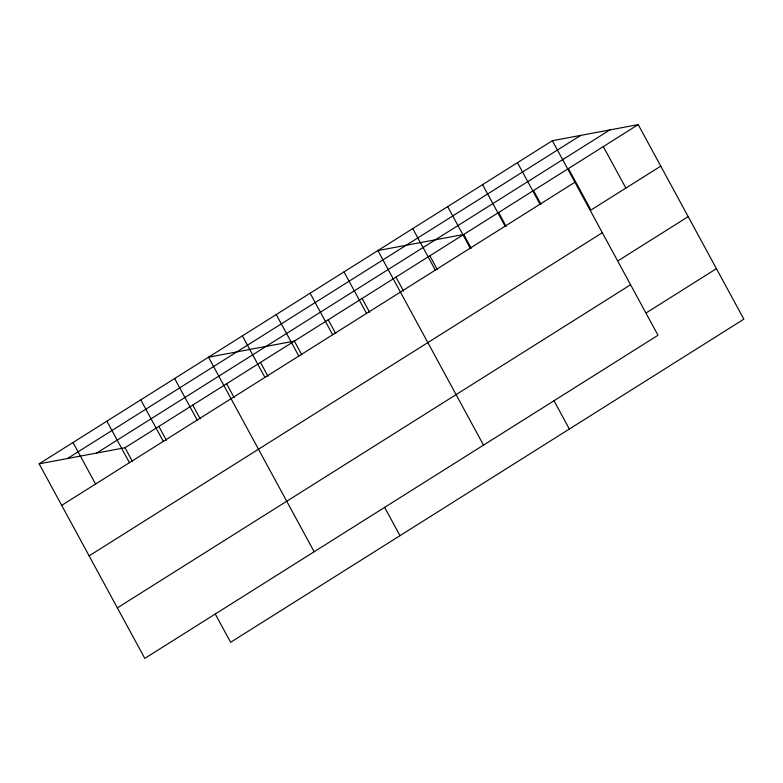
<?xml version="1.0" encoding="UTF-8"?>
<svg xmlns="http://www.w3.org/2000/svg" width="783" height="783" viewBox="0 0 783 783"><rect width="100%" height="100%" fill="white"/><g stroke="black" fill="none" stroke-linecap="round" stroke-linejoin="round"><path stroke-width="1.17" d="M552.367 140.705L658.004 335.261L144.786 658.386L39.15 463.83L552.367 140.705L638.214 124.614L743.85 319.17L230.633 642.295L215.208 613.892M67.475 458.515L580.702 135.39M96.661 453.054L609.888 129.919M39.15 463.83L124.996 447.739L638.214 124.614M61.691 505.348L574.918 182.224M660.754 166.133L590.959 210.079L568.419 168.56M89.115 555.852L602.333 232.727M618.384 260.582L688.179 216.637M117.362 607.882L630.589 284.758M646.631 312.613L716.425 268.667M603.311 146.587L625.862 188.106M533.517 190.533L541.033 204.373M517.475 162.678L540.016 204.197M498.614 212.506L506.131 226.346M482.573 184.651L505.113 226.17M471.229 248.319L463.722 234.479L377.876 250.57L483.512 445.126M553.933 400.632L569.358 429.035M447.67 206.624L470.221 248.142M429.847 255.806L437.364 269.646M412.778 228.597L435.319 270.115M395.973 277.133L403.49 290.973M362.098 298.46L369.615 312.3M344.001 271.887L366.552 313.415M328.224 319.787L335.741 333.627M310.127 293.214L332.677 334.742M301.866 354.953L294.359 341.104L208.513 357.195L314.149 551.751M384.57 507.257L399.996 535.67M276.262 314.541L298.803 356.069M260.485 362.431L268.001 376.28M242.387 335.868L264.928 377.396M226.61 383.758L234.127 397.598M192.735 405.085L200.252 418.925M174.638 378.522L197.189 420.04M158.861 426.412L166.378 440.252M140.764 399.849L163.314 441.367M124.996 447.739L132.503 461.579M106.899 421.176L129.44 462.694M73.025 442.503L95.565 484.021"/></g></svg>
